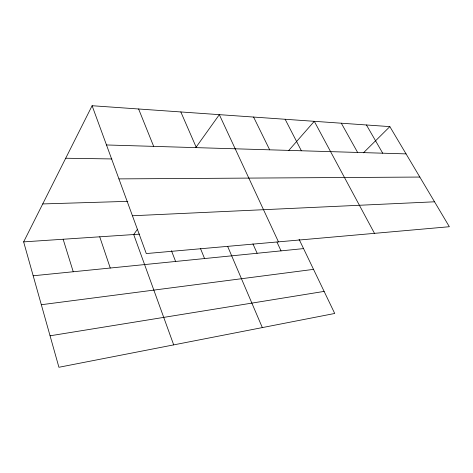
<?xml version="1.0" encoding="UTF-8"?>
<svg xmlns="http://www.w3.org/2000/svg" width="473" height="473" viewBox="0 0 473 473"><rect width="100%" height="100%" fill="white"/><g stroke="black" fill="none" stroke-linecap="round" stroke-linejoin="round"><path stroke-width="0.71" d="M299.084 239.297L334.724 313.469L58.918 367.273L23.65 241.88L92.105 105.727L389.847 126.616L449.35 226.721L146.287 253.563L92.105 105.727M137.489 229.239L133.699 234.543L173.692 344.882M195.745 147.677L219.33 114.655L278.461 241.857M288.82 150.384L314.291 121.313L374.486 233.355M363.418 152.85L389.847 126.616M50.067 335.8L324.123 291.403M41.328 304.724L313.528 269.362M33.187 275.777L303.554 248.603M23.65 241.88L139.553 234.153M132.434 215.759L434.539 201.8M42.73 203.934L127.822 201.35M118.918 178.889L419.829 177.056M65.7 158.242L111.888 158.94M106.484 144.963L406.059 153.891M366.439 124.973L382.71 153.193M341.317 123.211L357.623 152.448M285.136 119.267L301.36 150.769M253.581 117.056L269.675 149.823M277.012 242.188L281.033 250.867M252.937 243.873L257.123 253.268M180.834 111.953L196.366 147.641M227.643 246.362L262.32 327.594M200.404 248.319L204.567 258.554M138.613 108.991L153.666 146.37M171.445 250.684L175.601 261.463M99.726 236.807L110.256 268.031M63.146 239.249L73.232 271.75"/></g></svg>
